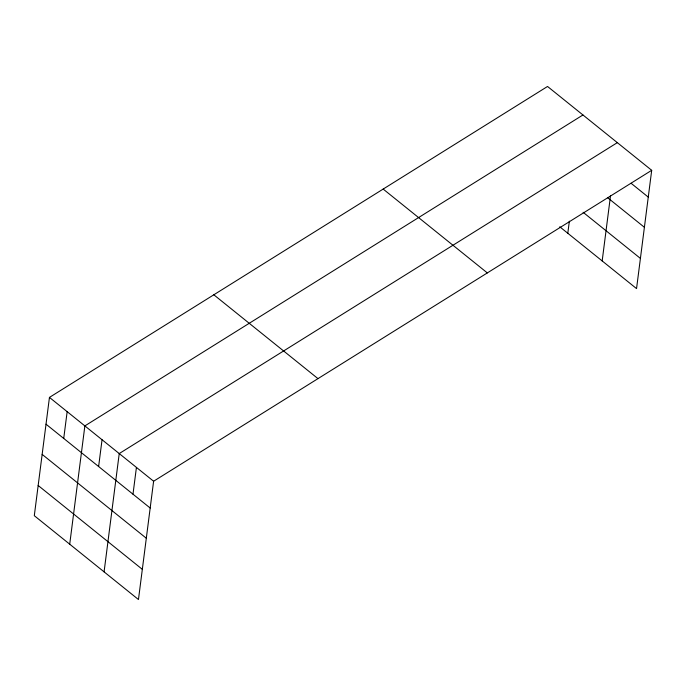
<?xml version="1.0" encoding="UTF-8"?>
<svg xmlns="http://www.w3.org/2000/svg" width="686" height="686" viewBox="0 0 686 686"><rect width="100%" height="100%" fill="white"/><g stroke="black" fill="none" stroke-linecap="round" stroke-linejoin="round"><path stroke-width="1.03" d="M49.452 397.4L34.3 515.692L138.461 599.53L153.613 481.238L651.7 170.308L547.539 86.47L49.452 397.4L153.613 481.238M63.729 438.44L67.159 411.651M69.715 544.195L84.867 425.903L582.954 114.974M98.621 466.531L102.051 439.735M104.083 571.858L119.235 453.566L617.331 142.645M132.99 494.194L136.428 467.406M567.802 233.266L569.354 221.192M602.171 260.937L610.54 195.604M651.7 170.308L636.548 288.6L559.759 226.792M631.086 183.273L648.27 197.105M607.573 197.654L644.403 227.298M583.126 212.3L640.415 258.408M383.174 189.079L487.334 272.917M213.826 294.791L317.978 378.629M46.022 424.188L150.174 508.026M42.155 454.381L146.307 538.227M38.167 485.491L142.328 569.337"/></g></svg>
